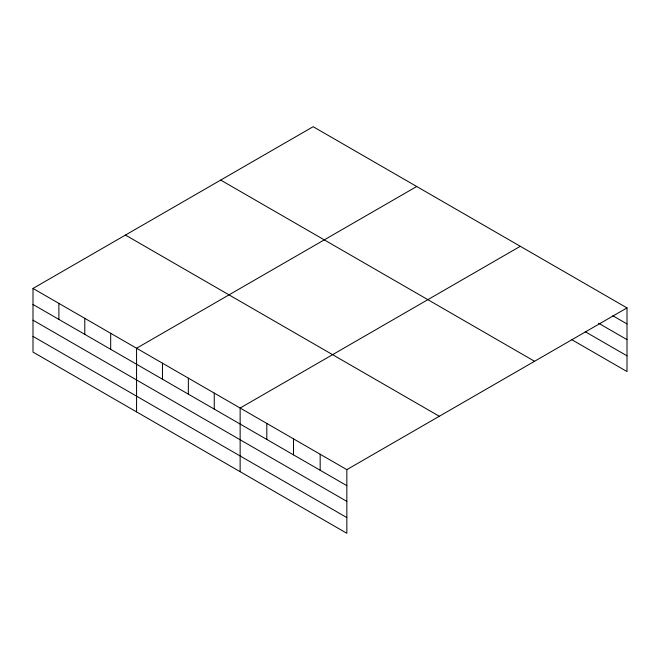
<?xml version="1.0" encoding="UTF-8"?>
<svg xmlns="http://www.w3.org/2000/svg" width="660" height="660" viewBox="0 0 660 660"><rect width="100%" height="100%" fill="white"/><g stroke="black" fill="none" stroke-linecap="round" stroke-linejoin="round"><path stroke-width="0.99" d="M571.865 339.718L627 371.555L627 307.906L313.153 126.704L33 288.445L33 352.093L346.846 533.296L346.846 469.648L33 288.445M416.724 186.499L136.57 348.241L136.57 411.889M520.294 246.296L240.141 408.037L240.141 471.685M346.846 469.648L627 307.906M612.769 315.703L627 323.92M598.546 323.21L627 339.636M585.206 331.7L627 355.831M220.704 180.081L534.551 361.276M125.45 235.075L439.296 416.27M33 304.466L346.846 485.661M33 320.183L346.846 501.377M33 336.377L346.846 517.58M320.174 454.245L320.174 470.258M293.494 438.842L293.494 454.856M266.813 423.439L266.813 439.453M214.244 393.088L214.244 409.109M188.356 378.139L188.356 394.16M162.459 363.19L162.459 379.211M110.674 333.292L110.674 349.313M84.785 318.343L84.785 334.364M58.888 303.394L58.888 319.415"/></g></svg>
